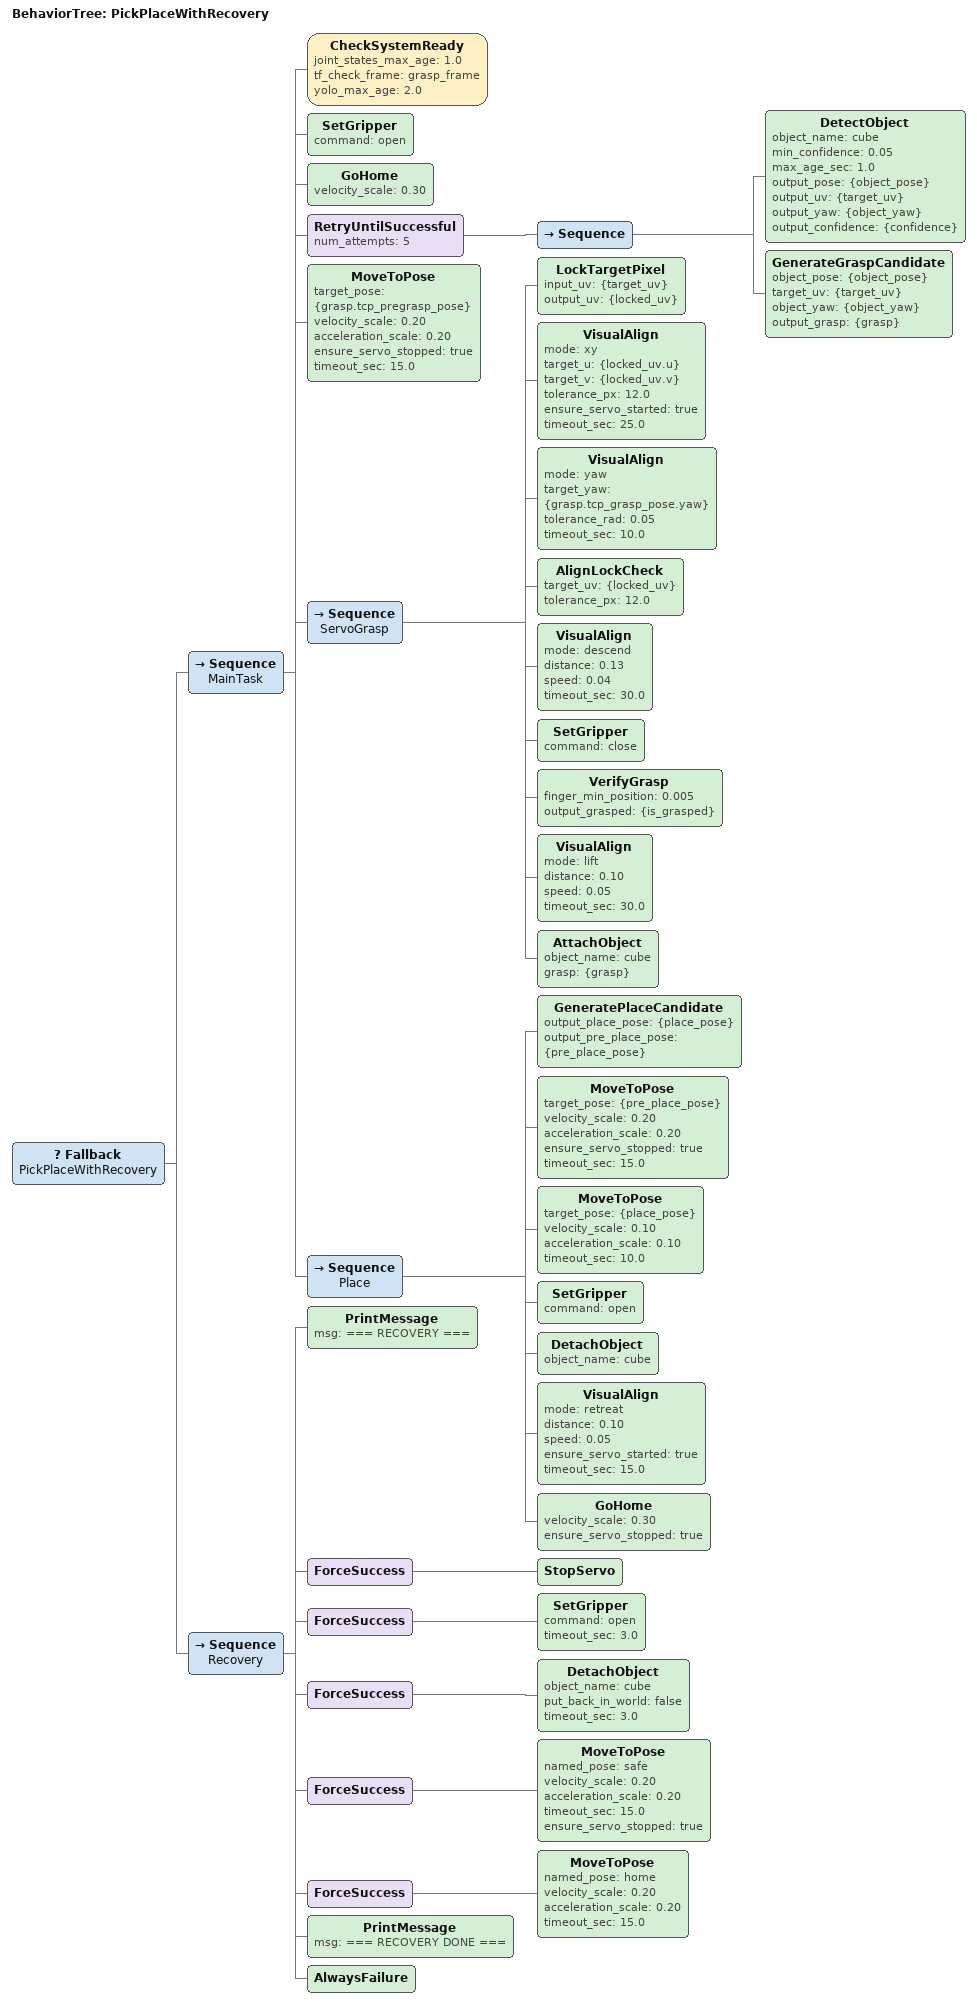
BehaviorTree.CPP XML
<root BTCPP_format="4">
    <BehaviorTree ID="PickPlaceWithRecovery">
        <Fallback name="PickPlaceWithRecovery">

            <!-- ============ 主任务 ============ -->
            <Sequence name="MainTask">

                <CheckSystemReady joint_states_max_age="1.0"
                    tf_check_frame="grasp_frame"
                    yolo_max_age="2.0" />
                <SetGripper command="open" />
                <GoHome velocity_scale="0.30" />

                <!-- 检测 + 抓取候选生成（带重试） -->
                <RetryUntilSuccessful num_attempts="5">
                    <Sequence>
                        <DetectObject object_name="cube"
                            min_confidence="0.05"
                            max_age_sec="1.0"
                            output_pose="{object_pose}"
                            output_uv="{target_uv}"
                            output_yaw="{object_yaw}"
                            output_confidence="{confidence}" />
                        <GenerateGraspCandidate object_pose="{object_pose}"
                            target_uv="{target_uv}"
                            object_yaw="{object_yaw}"
                            output_grasp="{grasp}" />
                    </Sequence>
                </RetryUntilSuccessful>

                <!-- 粗定位：MoveIt 到 pregrasp -->
                <MoveToPose target_pose="{grasp.tcp_pregrasp_pose}"
                    velocity_scale="0.20"
                    acceleration_scale="0.20"
                    ensure_servo_stopped="true"
                    timeout_sec="15.0" />

                <Sequence name="ServoGrasp">
                    <LockTargetPixel input_uv="{target_uv}"
                        output_uv="{locked_uv}" />

                    <VisualAlign mode="xy"
                        target_u="{locked_uv.u}"
                        target_v="{locked_uv.v}"
                        tolerance_px="12.0"
                        ensure_servo_started="true"
                        timeout_sec="25.0" />

                    <VisualAlign mode="yaw"
                        target_yaw="{grasp.tcp_grasp_pose.yaw}"
                        tolerance_rad="0.05"
                        timeout_sec="10.0" />

                    <AlignLockCheck target_uv="{locked_uv}"
                        tolerance_px="12.0" />

                    <VisualAlign mode="descend"
                        distance="0.13"
                        speed="0.04"
                        timeout_sec="30.0" />

                    <SetGripper command="close" />

                    <VerifyGrasp finger_min_position="0.005"
                        output_grasped="{is_grasped}" />

                    <VisualAlign mode="lift"
                        distance="0.10"
                        speed="0.05"
                        timeout_sec="30.0" />

                    <AttachObject object_name="cube"
                        grasp="{grasp}" />
                </Sequence>

                <Sequence name="Place">
                    <GeneratePlaceCandidate output_place_pose="{place_pose}"
                        output_pre_place_pose="{pre_place_pose}" />
                    <MoveToPose target_pose="{pre_place_pose}"
                        velocity_scale="0.20"
                        acceleration_scale="0.20"
                        ensure_servo_stopped="true"
                        timeout_sec="15.0" />

                    <MoveToPose target_pose="{place_pose}"
                        velocity_scale="0.10"
                        acceleration_scale="0.10"
                        timeout_sec="10.0" />

                    <SetGripper command="open" />
                    <DetachObject object_name="cube" />

                    <!-- 放置后撤离 -->
                    <VisualAlign mode="retreat"
                        distance="0.10"
                        speed="0.05"
                        ensure_servo_started="true"
                        timeout_sec="15.0" />

                    <GoHome velocity_scale="0.30"
                        ensure_servo_stopped="true" />
                </Sequence>

            </Sequence>

            <!-- ============ Recovery ============ -->
            <Sequence name="Recovery">
                <PrintMessage msg="=== RECOVERY ==="/>

                <!-- 停止 servo（强制，安全第一） -->
                <ForceSuccess>
                    <StopServo />
                </ForceSuccess>

                <!-- 松开夹爪 -->
                <ForceSuccess>
                    <SetGripper command="open" timeout_sec="3.0" />
                </ForceSuccess>

                <!-- 如果有 attach 就 detach -->
                <ForceSuccess>
                    <DetachObject object_name="cube"
                        put_back_in_world="false"
                        timeout_sec="3.0" />
                </ForceSuccess>

                <!-- 回 safe pose -->
                <ForceSuccess>
                    <MoveToPose named_pose="safe"
                        velocity_scale="0.20" acceleration_scale="0.20"
                        timeout_sec="15.0"
                        ensure_servo_stopped="true" />
                </ForceSuccess>

                <!-- 回 home -->
                <ForceSuccess>
                    <MoveToPose named_pose="home"
                        velocity_scale="0.20" acceleration_scale="0.20"
                        timeout_sec="15.0" />
                </ForceSuccess>

                <PrintMessage msg="=== RECOVERY DONE ==="/>

                <!-- 让 Fallback 返回 FAILURE，外层知道任务失败了 -->
                <AlwaysFailure />
            </Sequence>

        </Fallback>
    </BehaviorTree>
</root>
